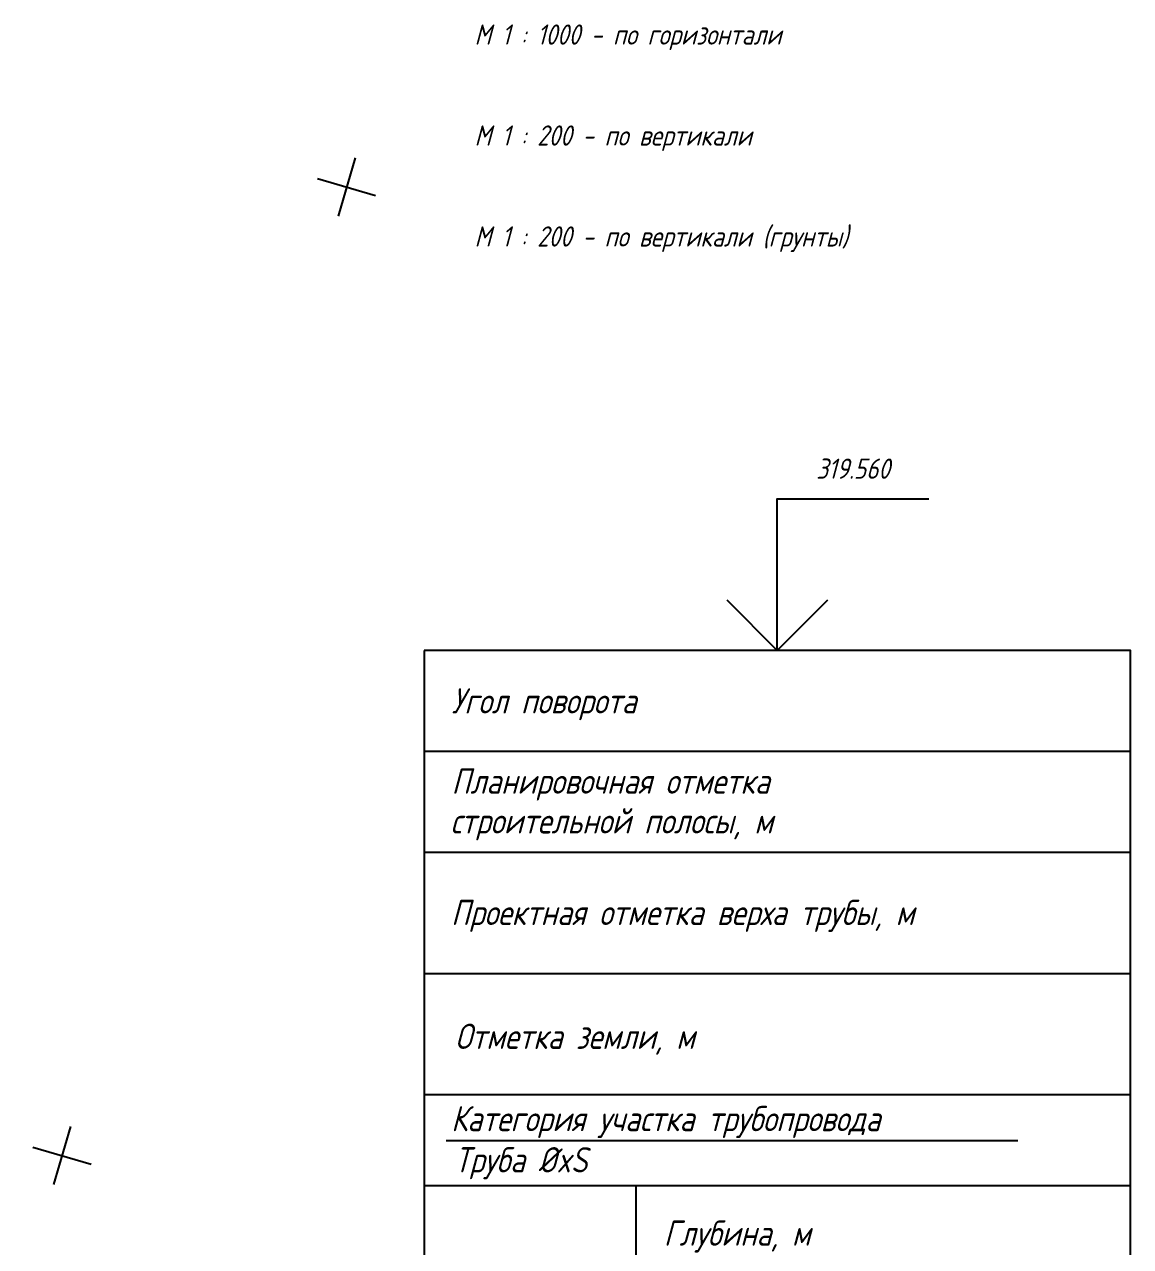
# Model space of a CAD drawing. Extents: x 27 to 1288, y -35 to 667.
# Drawn here: x 519.5 to 629.1, y 243.2 to 364.2 of the extents above; entities that cross this region are included whole.
import ezdxf
from ezdxf.enums import TextEntityAlignment as Align

# ---------------------------------------------------------------- set-up
doc = ezdxf.new("R2010")
doc.units = 0
doc.layers.add('ИИ_ГЕОСЕТКА_025', color=3, linetype='Continuous', lineweight=25)
doc.layers.add('ИИ_ПРОФИЛЬ_025', color=7, linetype='Continuous', lineweight=25)
doc.styles.add('VNIPISIMPLEXCUR', font='simplex.shx', dxfattribs={"width": 0.8, "oblique": 15})

# ---------------------------------------------------------------- blocks, each defined once
blk = doc.blocks.new('ИИ04016')
at = {"color": 0, "linetype": 'Continuous', "lineweight": 25}
blk.add_lwpolyline([(-70, 0), (-70, -263), (0, -263), (0, 0), (-70, 0)], close=True, dxfattribs=at)
for points in [[(-70, -10), (0, -10)], [(-70, -20), (0, -20)], [(-70, -32), (0, -32)], [(-70, -44), (0, -44)], [(-67.81, -48.55), (-11.16, -48.55)], [(-70, -53), (0, -53)], [(-70, -53), (-49, -53)], [(-49, -53), (-49, -62)], [(-49, -53), (-49, -89)]]:
    blk.add_lwpolyline(points, dxfattribs=at)
at = {"color": 0, "linetype": 'Continuous', "lineweight": 25, "style": 'VNIPISIMPLEXCUR', "oblique": 15, "width": 0.8}
for s, p in [('Угол поворота', (-67.27, -6.25)), ('Планировочная отметка', (-67.27, -14.2)), ('строительной полосы, м', (-67.37, -18.14)), ('Проектная отметка верха трубы, м', (-67.32, -27.21)), ('Отметка земли, м', (-66.93, -39.48)), ('Категория участка трубопровода', (-67.32, -47.63)), ('Труба %%CxS', (-66.97, -51.71)), ('Глубина, м', (-46.25, -58.97))]:
    blk.add_text(s, height=2.5, dxfattribs=at).set_placement(p)
blk = doc.blocks.new('ИИ05012')
at = {"color": 0, "linetype": 'Continuous', "flags": 128}
for points in [[(0, 3), (0, -3)], [(-3, 0), (3, 0)]]:
    blk.add_lwpolyline(points, dxfattribs=at)

msp = doc.modelspace()

# ---------------------------------------------------------------- linework, layer by layer
at = {"layer": 'ИИ_ПРОФИЛЬ_025', "flags": 128}
for points in [[(594.11, 302.242), (594.11, 317.242), (609.11, 317.242)], [(589.11, 307.242), (594.11, 302.242), (599.11, 307.242)]]:
    msp.add_lwpolyline(points, dxfattribs=at)

# ---------------------------------------------------------------- block references
at = {"layer": 'ИИ_ГЕОСЕТКА_025', "rotation": 343.6268088678422}
for p in [(551.433, 348.143), (523.244, 252.199)]:
    msp.add_blockref('ИИ05012', p, dxfattribs=at)
at = {"layer": 'ИИ_ПРОФИЛЬ_025'}
msp.add_blockref('ИИ04016', (629.11, 302.242), dxfattribs=at)

# ---------------------------------------------------------------- texts
at = {"layer": 'ИИ_ПРОФИЛЬ_025', "style": 'VNIPISIMPLEXCUR', "oblique": 15, "width": 0.8}
for s, p in [('М 1 : 1000 - по горизонтали', (564.11, 362.242)), ('М 1 : 200 - по вертикали', (564.11, 352.242)), ('М 1 : 200 - по вертикали (грунты)', (564.11, 342.242))]:
    msp.add_text(s, height=2, dxfattribs=at).set_placement(p)
msp.add_text('319.560', height=2, dxfattribs=at).set_placement((601.61, 319.242), align=Align.CENTER)

doc.saveas('drawing.dxf')
